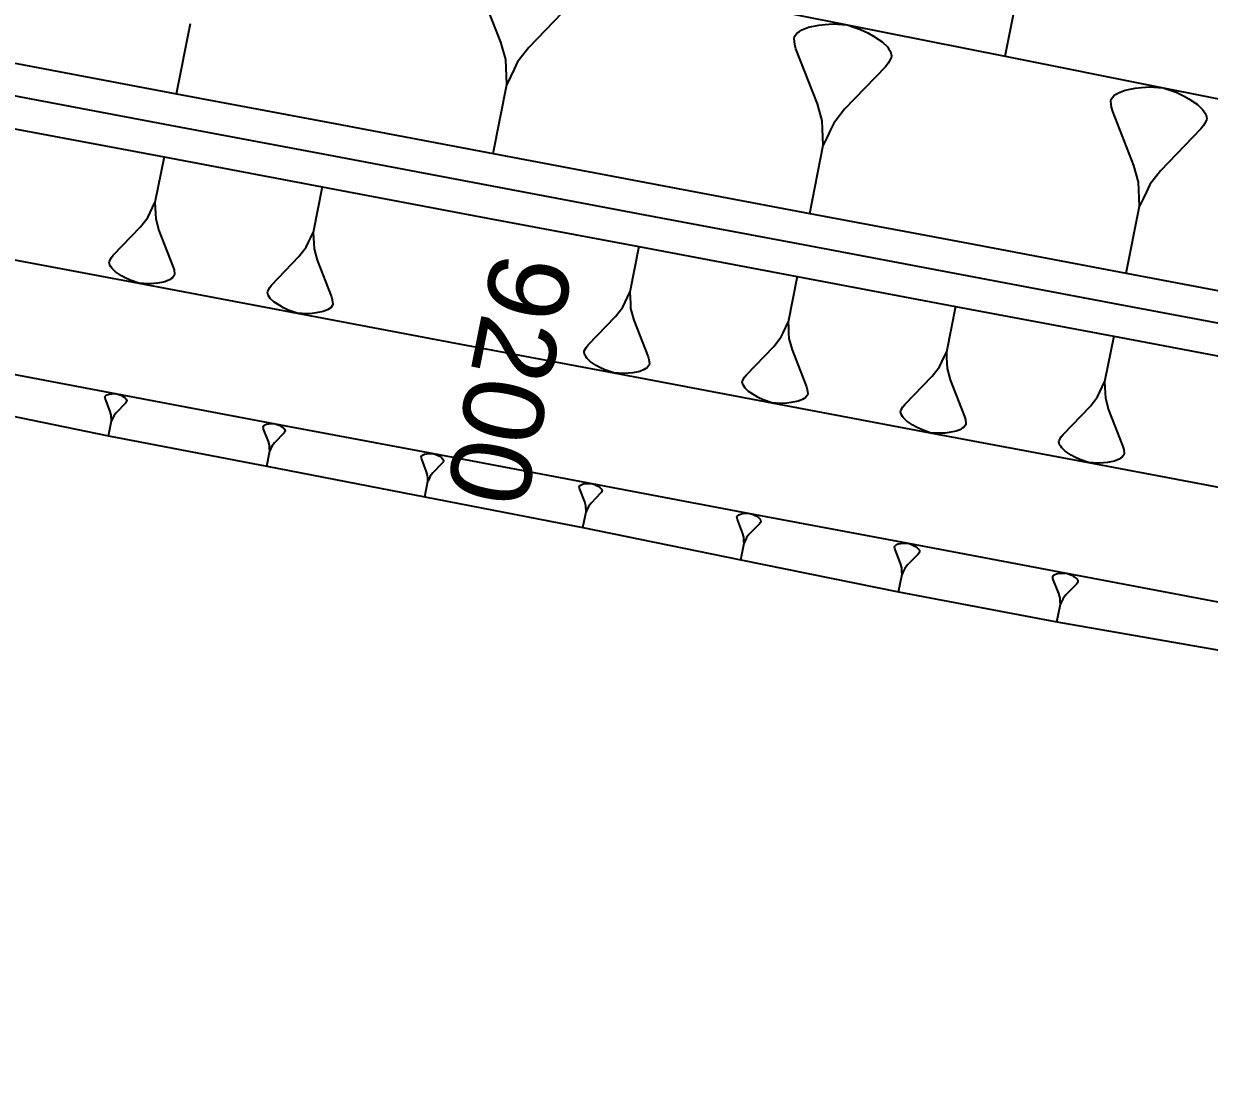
# Model space of a CAD drawing. Extents: x 389565 to 391267, y 804651 to 804848.
# Drawn here: x 389802.15 to 389838.95, y 804727.14 to 804759.76 of the extents above; entities that cross this region are included whole.
import ezdxf
from ezdxf.enums import TextEntityAlignment as Align

# ---------------------------------------------------------------- set-up
doc = ezdxf.new("R2010")
doc.units = 0
doc.layers.get('0').update_dxf_attribs({"linetype": 'CONTINUOUS'})
doc.styles.add('ARIAL', font='ARIAL.FON')

msp = doc.modelspace()

# ---------------------------------------------------------------- linework, layer by layer
at = {"color": 7}
for p, q in [((389832.6153, 804758.7455), (389833.3217, 804762.293)), ((389816.9618, 804759.1857), (389816.2854, 804760.9157)), ((389819.1086, 804760.3535), (389817.8211, 804759.0147)), ((389806.8926, 804757.581), (389807.3275, 804759.7647)), ((389826.155, 804759.4682), (389826.2274, 804759.5165)), ((389826.2274, 804759.5165), (389826.2997, 804759.5649)), ((389826.2997, 804759.5649), (389826.5049, 804759.6495)), ((389826.5049, 804759.6495), (389826.8307, 804759.7102)), ((389826.8307, 804759.7102), (389827.0238, 804759.7345)), ((389827.0238, 804759.7345), (389827.2773, 804759.7468)), ((389827.2773, 804759.7468), (389827.7118, 804759.723)), ((389827.7118, 804759.723), (389828.1223, 804759.5785)), ((389828.1223, 804759.5785), (389828.3517, 804759.4701)), ((389817.1096, 804758.6459), (389816.9618, 804759.1857)), ((389826.0586, 804759.2991), (389826.0706, 804759.3595)), ((389826.0829, 804759.106), (389826.0586, 804759.2991)), ((389826.0706, 804759.3595), (389826.155, 804759.4682)), ((389828.3517, 804759.4701), (389828.5208, 804759.3736)), ((389828.5208, 804759.3736), (389828.7985, 804759.1928)), ((389828.7985, 804759.1928), (389828.9556, 804759.036)), ((389817.8211, 804759.0147), (389817.4778, 804758.5725)), ((389826.1192, 804758.9733), (389826.0829, 804759.106)), ((389826.7845, 804757.272), (389826.1192, 804758.9733)), ((389828.9556, 804759.036), (389829.0039, 804758.9637)), ((389829.0039, 804758.9637), (389829.0522, 804758.8913)), ((389829.0522, 804758.8913), (389829.0886, 804758.7585)), ((389829.0886, 804758.7585), (389829.0766, 804758.6982)), ((389817.1221, 804758.3881), (389817.1096, 804758.6459)), ((389817.1345, 804758.1304), (389817.1221, 804758.3881)), ((389817.4778, 804758.5725), (389817.3676, 804758.3393)), ((389828.8957, 804758.4204), (389827.6295, 804757.1037)), ((389828.9801, 804758.5291), (389828.8957, 804758.4204)), ((389829.0766, 804758.6982), (389828.9801, 804758.5291)), ((389817.147, 804757.8727), (389817.1345, 804758.1304)), ((389817.2573, 804758.106), (389817.147, 804757.8727)), ((389817.3676, 804758.3393), (389817.2573, 804758.106)), ((389816.7193, 804755.7245), (389817.147, 804757.8727)), ((389836.1306, 804757.6125), (389836.3322, 804757.6958)), ((389836.3322, 804757.6958), (389836.6526, 804757.7554)), ((389836.6526, 804757.7554), (389836.8424, 804757.7793)), ((389836.8424, 804757.7793), (389837.0916, 804757.7914)), ((389837.0916, 804757.7914), (389837.5188, 804757.768)), ((389837.5188, 804757.768), (389837.9224, 804757.6259)), ((389826.9298, 804756.7411), (389826.7845, 804757.272)), ((389835.8934, 804757.3513), (389835.9053, 804757.4106)), ((389835.9173, 804757.1614), (389835.8934, 804757.3513)), ((389835.9053, 804757.4106), (389835.9882, 804757.5175)), ((389835.9882, 804757.5175), (389836.0594, 804757.565)), ((389836.0594, 804757.565), (389836.1306, 804757.6125)), ((389837.9224, 804757.6259), (389838.148, 804757.5193)), ((389838.148, 804757.5193), (389838.3142, 804757.4245)), ((389838.3142, 804757.4245), (389838.5873, 804757.2468)), ((389827.6295, 804757.1037), (389827.2919, 804756.6689)), ((389835.953, 804757.0309), (389835.9173, 804757.1614)), ((389836.6071, 804755.3583), (389835.953, 804757.0309)), ((389838.5873, 804757.2468), (389838.7417, 804757.0926)), ((389838.7417, 804757.0926), (389838.7892, 804757.0215)), ((389838.7892, 804757.0215), (389838.8367, 804756.9503)), ((389838.8367, 804756.9503), (389838.8724, 804756.8198)), ((389826.942, 804756.4876), (389826.9298, 804756.7411)), ((389827.2919, 804756.6689), (389827.1835, 804756.4395)), ((389838.7658, 804756.5942), (389838.6828, 804756.4874)), ((389838.8606, 804756.7604), (389838.7658, 804756.5942)), ((389838.8724, 804756.8198), (389838.8606, 804756.7604)), ((389826.9543, 804756.2341), (389826.942, 804756.4876)), ((389826.9666, 804755.9807), (389826.9543, 804756.2341)), ((389827.0751, 804756.2101), (389826.9666, 804755.9807)), ((389827.1835, 804756.4395), (389827.0751, 804756.2101)), ((389838.6828, 804756.4874), (389837.4379, 804755.1928)), ((389826.546, 804753.8681), (389826.9666, 804755.9807)), ((389806.5021, 804755.6195), (389806.2202, 804754.204)), ((389836.75, 804754.8363), (389836.6071, 804755.3583)), ((389837.4379, 804755.1928), (389837.106, 804754.7654)), ((389836.762, 804754.5871), (389836.75, 804754.8363)), ((389837.106, 804754.7654), (389836.9994, 804754.5398)), ((389811.4154, 804754.6913), (389811.1335, 804753.2758)), ((389836.7741, 804754.3379), (389836.762, 804754.5871)), ((389836.7862, 804754.0887), (389836.7741, 804754.3379)), ((389836.9994, 804754.5398), (389836.8928, 804754.3142)), ((389806.0749, 804753.8966), (389806.1475, 804754.0503)), ((389806.1475, 804754.0503), (389806.2202, 804754.204)), ((389806.2202, 804754.204), (389806.2284, 804754.0342)), ((389806.2284, 804754.0342), (389806.2367, 804753.8644)), ((389836.3726, 804752.0117), (389836.7862, 804754.0887)), ((389836.8928, 804754.3142), (389836.7862, 804754.0887)), ((389805.776, 804753.4516), (389806.0022, 804753.7429)), ((389806.0022, 804753.7429), (389806.0749, 804753.8966)), ((389806.2367, 804753.8644), (389806.2449, 804753.6946)), ((389806.2449, 804753.6946), (389806.3422, 804753.3388)), ((389804.9277, 804752.5694), (389805.776, 804753.4516)), ((389806.3422, 804753.3388), (389806.788, 804752.1989)), ((389811.0609, 804753.1221), (389811.1335, 804753.2758)), ((389811.1335, 804753.2758), (389811.1418, 804753.106)), ((389810.9156, 804752.8147), (389810.9882, 804752.9684)), ((389810.9882, 804752.9684), (389811.0609, 804753.1221)), ((389811.1418, 804753.106), (389811.15, 804752.9362)), ((389811.15, 804752.9362), (389811.1582, 804752.7663)), ((389804.8065, 804752.3833), (389804.8711, 804752.4965)), ((389804.8711, 804752.4965), (389804.9277, 804752.5694)), ((389809.841, 804751.6411), (389810.6894, 804752.5233)), ((389810.6894, 804752.5233), (389810.9156, 804752.8147)), ((389811.1582, 804752.7663), (389811.2556, 804752.4106)), ((389821.242, 804752.8348), (389820.9602, 804751.4194)), ((389804.7985, 804752.3428), (389804.8065, 804752.3833)), ((389804.8228, 804752.2539), (389804.7985, 804752.3428)), ((389804.8552, 804752.2054), (389804.8228, 804752.2539)), ((389804.8876, 804752.1569), (389804.8552, 804752.2054)), ((389804.9928, 804752.0518), (389804.8876, 804752.1569)), ((389806.788, 804752.1989), (389806.8123, 804752.11)), ((389811.2556, 804752.4106), (389811.7013, 804751.2707)), ((389805.1789, 804751.9307), (389804.9928, 804752.0518)), ((389805.2922, 804751.8661), (389805.1789, 804751.9307)), ((389805.4459, 804751.7934), (389805.2922, 804751.8661)), ((389805.7209, 804751.6966), (389805.4459, 804751.7934)), ((389806.667, 804751.8026), (389806.5296, 804751.7458)), ((389806.7155, 804751.8349), (389806.667, 804751.8026)), ((389806.764, 804751.8673), (389806.7155, 804751.8349)), ((389806.8206, 804751.9402), (389806.764, 804751.8673)), ((389806.8123, 804752.11), (389806.8286, 804751.9806)), ((389806.8286, 804751.9806), (389806.8206, 804751.9402)), ((389826.1554, 804751.9066), (389825.8735, 804750.4911)), ((389806.0121, 804751.6807), (389805.7209, 804751.6966)), ((389806.1819, 804751.6889), (389806.0121, 804751.6807)), ((389806.3113, 804751.7052), (389806.1819, 804751.6889)), ((389806.5296, 804751.7458), (389806.3113, 804751.7052)), ((389809.7118, 804751.4146), (389809.7198, 804751.455)), ((389809.7361, 804751.3256), (389809.7118, 804751.4146)), ((389809.7198, 804751.455), (389809.7844, 804751.5683)), ((389809.7844, 804751.5683), (389809.841, 804751.6411)), ((389820.8875, 804751.2656), (389820.9602, 804751.4194)), ((389820.9602, 804751.4194), (389820.9684, 804751.2495)), ((389809.7685, 804751.2772), (389809.7361, 804751.3256)), ((389809.8009, 804751.2287), (389809.7685, 804751.2772)), ((389809.9061, 804751.1236), (389809.8009, 804751.2287)), ((389810.0922, 804751.0025), (389809.9061, 804751.1236)), ((389811.7013, 804751.2707), (389811.7257, 804751.1818)), ((389811.7257, 804751.1818), (389811.7419, 804751.0524)), ((389811.7419, 804751.0524), (389811.7339, 804751.0119)), ((389820.7422, 804750.9582), (389820.8149, 804751.1119)), ((389820.8149, 804751.1119), (389820.8875, 804751.2656)), ((389820.9684, 804751.2495), (389820.9767, 804751.0797)), ((389820.9767, 804751.0797), (389820.9849, 804750.9099)), ((389810.2055, 804750.9379), (389810.0922, 804751.0025)), ((389810.3592, 804750.8652), (389810.2055, 804750.9379)), ((389810.6342, 804750.7684), (389810.3592, 804750.8652)), ((389810.9254, 804750.7525), (389810.6342, 804750.7684)), ((389811.0952, 804750.7607), (389810.9254, 804750.7525)), ((389811.2246, 804750.777), (389811.0952, 804750.7607)), ((389811.4429, 804750.8176), (389811.2246, 804750.777)), ((389811.5803, 804750.8743), (389811.4429, 804750.8176)), ((389811.6288, 804750.9067), (389811.5803, 804750.8743)), ((389811.6773, 804750.9391), (389811.6288, 804750.9067)), ((389811.7339, 804751.0119), (389811.6773, 804750.9391)), ((389819.6676, 804749.7847), (389820.516, 804750.6669)), ((389820.516, 804750.6669), (389820.7422, 804750.9582)), ((389820.9849, 804750.9099), (389821.0822, 804750.5541)), ((389831.0687, 804750.9784), (389830.7869, 804749.5629)), ((389821.0822, 804750.5541), (389821.528, 804749.4142)), ((389825.7282, 804750.1837), (389825.8009, 804750.3374)), ((389825.8009, 804750.3374), (389825.8735, 804750.4911)), ((389825.8735, 804750.4911), (389825.8818, 804750.3213)), ((389825.8818, 804750.3213), (389825.89, 804750.1515)), ((389825.4294, 804749.7387), (389825.6556, 804750.03)), ((389825.6556, 804750.03), (389825.7282, 804750.1837)), ((389825.89, 804750.1515), (389825.8982, 804749.9817)), ((389825.8982, 804749.9817), (389825.9956, 804749.6259)), ((389835.982, 804750.0502), (389835.7002, 804748.6347)), ((389819.5384, 804749.5581), (389819.5465, 804749.5986)), ((389819.5628, 804749.4692), (389819.5384, 804749.5581)), ((389819.5465, 804749.5986), (389819.6111, 804749.7118)), ((389819.6111, 804749.7118), (389819.6676, 804749.7847)), ((389824.581, 804748.8564), (389825.4294, 804749.7387)), ((389825.9956, 804749.6259), (389826.4413, 804748.486)), ((389830.7142, 804749.4092), (389830.7869, 804749.5629)), ((389830.7869, 804749.5629), (389830.7951, 804749.3931)), ((389819.5952, 804749.4207), (389819.5628, 804749.4692)), ((389819.6276, 804749.3722), (389819.5952, 804749.4207)), ((389819.7328, 804749.2672), (389819.6276, 804749.3722)), ((389819.9189, 804749.146), (389819.7328, 804749.2672)), ((389821.528, 804749.4142), (389821.5523, 804749.3253)), ((389821.5523, 804749.3253), (389821.5686, 804749.1959)), ((389821.5686, 804749.1959), (389821.5605, 804749.1555)), ((389830.5689, 804749.1018), (389830.6415, 804749.2555)), ((389830.6415, 804749.2555), (389830.7142, 804749.4092)), ((389830.7951, 804749.3931), (389830.8033, 804749.2233)), ((389830.8033, 804749.2233), (389830.8115, 804749.0534)), ((389820.0322, 804749.0814), (389819.9189, 804749.146)), ((389820.1859, 804749.0088), (389820.0322, 804749.0814)), ((389820.4609, 804748.9119), (389820.1859, 804749.0088)), ((389820.7521, 804748.896), (389820.4609, 804748.9119)), ((389820.9219, 804748.9042), (389820.7521, 804748.896)), ((389821.0513, 804748.9205), (389820.9219, 804748.9042)), ((389821.2696, 804748.9611), (389821.0513, 804748.9205)), ((389821.407, 804749.0179), (389821.2696, 804748.9611)), ((389821.4555, 804749.0503), (389821.407, 804749.0179)), ((389821.504, 804749.0826), (389821.4555, 804749.0503)), ((389821.5605, 804749.1555), (389821.504, 804749.0826)), ((389824.5244, 804748.7836), (389824.581, 804748.8564)), ((389829.4943, 804747.9282), (389830.3427, 804748.8104)), ((389830.3427, 804748.8104), (389830.5689, 804749.1018)), ((389830.8115, 804749.0534), (389830.9089, 804748.6977)), ((389824.4518, 804748.6299), (389824.4598, 804748.6703)), ((389824.4761, 804748.541), (389824.4518, 804748.6299)), ((389824.4598, 804748.6703), (389824.5244, 804748.7836)), ((389824.5085, 804748.4925), (389824.4761, 804748.541)), ((389824.5409, 804748.444), (389824.5085, 804748.4925)), ((389824.6461, 804748.3389), (389824.5409, 804748.444)), ((389826.4413, 804748.486), (389826.4656, 804748.3971)), ((389830.9089, 804748.6977), (389831.3546, 804747.5578)), ((389835.5549, 804748.3273), (389835.6275, 804748.481)), ((389835.6275, 804748.481), (389835.7002, 804748.6347)), ((389835.7002, 804748.6347), (389835.7084, 804748.4649)), ((389835.7084, 804748.4649), (389835.7166, 804748.295)), ((389804.6684, 804748.1694), (389804.671, 804748.1829)), ((389804.6738, 804748.1263), (389804.6684, 804748.1694)), ((389804.671, 804748.1829), (389804.6899, 804748.2071)), ((389804.6819, 804748.0967), (389804.6738, 804748.1263)), ((389804.8304, 804747.7169), (389804.6819, 804748.0967)), ((389804.6899, 804748.2071), (389804.706, 804748.2179)), ((389804.706, 804748.2179), (389804.7222, 804748.2287)), ((389804.7222, 804748.2287), (389804.768, 804748.2476)), ((389804.768, 804748.2476), (389804.8407, 804748.2612)), ((389804.8407, 804748.2612), (389804.8838, 804748.2666)), ((389804.8838, 804748.2666), (389804.9404, 804748.2693)), ((389804.9404, 804748.2693), (389805.0374, 804748.264)), ((389805.0374, 804748.264), (389805.129, 804748.2318)), ((389805.129, 804748.2318), (389805.1803, 804748.2076)), ((389805.1803, 804748.2076), (389805.218, 804748.186)), ((389805.218, 804748.186), (389805.28, 804748.1457)), ((389805.28, 804748.1457), (389805.3151, 804748.1107)), ((389805.3151, 804748.1107), (389805.3258, 804748.0945)), ((389805.3258, 804748.0945), (389805.3366, 804748.0784)), ((389805.3366, 804748.0784), (389805.3447, 804748.0487)), ((389824.8322, 804748.2178), (389824.6461, 804748.3389)), ((389824.9455, 804748.1532), (389824.8322, 804748.2178)), ((389825.0992, 804748.0805), (389824.9455, 804748.1532)), ((389825.3742, 804747.9837), (389825.0992, 804748.0805)), ((389826.3203, 804748.0896), (389826.1829, 804748.0329)), ((389826.3688, 804748.122), (389826.3203, 804748.0896)), ((389826.4173, 804748.1544), (389826.3688, 804748.122)), ((389826.4739, 804748.2273), (389826.4173, 804748.1544)), ((389826.4656, 804748.3971), (389826.4819, 804748.2677)), ((389826.4819, 804748.2677), (389826.4739, 804748.2273)), ((389835.256, 804747.8822), (389835.4822, 804748.1735)), ((389835.4822, 804748.1735), (389835.5549, 804748.3273)), ((389835.7166, 804748.295), (389835.7249, 804748.1252)), ((389835.7249, 804748.1252), (389835.8222, 804747.7695)), ((389804.8628, 804747.5984), (389804.8304, 804747.7169)), ((389805.3017, 804747.9732), (389805.019, 804747.6793)), ((389805.3205, 804747.9975), (389805.3017, 804747.9732)), ((389805.3421, 804748.0353), (389805.3205, 804747.9975)), ((389805.3447, 804748.0487), (389805.3421, 804748.0353)), ((389825.6654, 804747.9678), (389825.3742, 804747.9837)), ((389825.8352, 804747.976), (389825.6654, 804747.9678)), ((389825.9646, 804747.9923), (389825.8352, 804747.976)), ((389826.1829, 804748.0329), (389825.9646, 804747.9923)), ((389829.3651, 804747.7017), (389829.3731, 804747.7421)), ((389829.3894, 804747.6127), (389829.3651, 804747.7017)), ((389829.3731, 804747.7421), (389829.4377, 804747.8554)), ((389829.4377, 804747.8554), (389829.4943, 804747.9282)), ((389834.4076, 804747), (389835.256, 804747.8822)), ((389835.8222, 804747.7695), (389836.268, 804746.6296)), ((389804.7772, 804746.957), (389804.8711, 804747.4286)), ((389804.8656, 804747.5418), (389804.8628, 804747.5984)), ((389804.8683, 804747.4852), (389804.8656, 804747.5418)), ((389804.8711, 804747.4286), (389804.8683, 804747.4852)), ((389804.8953, 804747.4798), (389804.8711, 804747.4286)), ((389804.9195, 804747.5311), (389804.8953, 804747.4798)), ((389804.9437, 804747.5823), (389804.9195, 804747.5311)), ((389805.019, 804747.6793), (389804.9437, 804747.5823)), ((389809.6797, 804747.3193), (389809.7529, 804747.3329)), ((389809.7529, 804747.3329), (389809.7963, 804747.3384)), ((389809.7963, 804747.3384), (389809.8532, 804747.3411)), ((389809.8532, 804747.3411), (389809.9507, 804747.3358)), ((389809.9507, 804747.3358), (389810.0429, 804747.3033)), ((389829.4218, 804747.5642), (389829.3894, 804747.6127)), ((389829.4542, 804747.5157), (389829.4218, 804747.5642)), ((389829.5594, 804747.4107), (389829.4542, 804747.5157)), ((389829.7455, 804747.2896), (389829.5594, 804747.4107)), ((389831.3546, 804747.5578), (389831.379, 804747.4688)), ((389831.379, 804747.4688), (389831.3953, 804747.3395)), ((389831.3953, 804747.3395), (389831.3872, 804747.299)), ((389809.5795, 804747.2406), (389809.5822, 804747.2542)), ((389809.585, 804747.1973), (389809.5795, 804747.2406)), ((389809.5822, 804747.2542), (389809.6012, 804747.2786)), ((389809.5932, 804747.1675), (389809.585, 804747.1973)), ((389809.7425, 804746.7855), (389809.5932, 804747.1675)), ((389809.6012, 804747.2786), (389809.6174, 804747.2894)), ((389809.6174, 804747.2894), (389809.6337, 804747.3003)), ((389809.6337, 804747.3003), (389809.6797, 804747.3193)), ((389810.2166, 804747.0433), (389809.9323, 804746.7477)), ((389810.0429, 804747.3033), (389810.0944, 804747.279)), ((389810.0944, 804747.279), (389810.1324, 804747.2573)), ((389810.1324, 804747.2573), (389810.1947, 804747.2167)), ((389810.1947, 804747.2167), (389810.23, 804747.1815)), ((389810.2355, 804747.0677), (389810.2166, 804747.0433)), ((389810.23, 804747.1815), (389810.2409, 804747.1653)), ((389810.2572, 804747.1057), (389810.2355, 804747.0677)), ((389810.2409, 804747.1653), (389810.2517, 804747.149)), ((389810.2517, 804747.149), (389810.2599, 804747.1192)), ((389810.2599, 804747.1192), (389810.2572, 804747.1057)), ((389829.8588, 804747.225), (389829.7455, 804747.2896)), ((389830.0125, 804747.1523), (389829.8588, 804747.225)), ((389830.2876, 804747.0555), (389830.0125, 804747.1523)), ((389830.5787, 804747.0396), (389830.2876, 804747.0555)), ((389830.7485, 804747.0478), (389830.5787, 804747.0396)), ((389830.8779, 804747.0641), (389830.7485, 804747.0478)), ((389831.0962, 804747.1047), (389830.8779, 804747.0641)), ((389831.2337, 804747.1614), (389831.0962, 804747.1047)), ((389831.2822, 804747.1938), (389831.2337, 804747.1614)), ((389831.3307, 804747.2262), (389831.2822, 804747.1938)), ((389831.3872, 804747.299), (389831.3307, 804747.2262)), ((389834.3511, 804746.9272), (389834.4076, 804747)), ((389809.7751, 804746.6662), (389809.7425, 804746.7855)), ((389809.7779, 804746.6093), (389809.7751, 804746.6662)), ((389809.7807, 804746.5524), (389809.7779, 804746.6093)), ((389809.8321, 804746.5985), (389809.8078, 804746.547)), ((389809.8565, 804746.6501), (389809.8321, 804746.5985)), ((389809.9323, 804746.7477), (389809.8565, 804746.6501)), ((389834.2784, 804746.7734), (389834.2865, 804746.8139)), ((389834.3028, 804746.6845), (389834.2784, 804746.7734)), ((389834.2865, 804746.8139), (389834.3511, 804746.9272)), ((389834.3351, 804746.636), (389834.3028, 804746.6845)), ((389834.3675, 804746.5875), (389834.3351, 804746.636)), ((389836.268, 804746.6296), (389836.2923, 804746.5406)), ((389809.689, 804746.0212), (389809.7834, 804746.4955)), ((389809.7834, 804746.4955), (389809.7807, 804746.5524)), ((389809.8078, 804746.547), (389809.7834, 804746.4955)), ((389814.4861, 804746.3106), (389814.4888, 804746.3244)), ((389814.4916, 804746.2665), (389814.4861, 804746.3106)), ((389814.4888, 804746.3244), (389814.5081, 804746.3493)), ((389814.4999, 804746.2361), (389814.4916, 804746.2665)), ((389814.652, 804745.8472), (389814.4999, 804746.2361)), ((389814.5081, 804746.3493), (389814.5247, 804746.3604)), ((389814.5247, 804746.3604), (389814.5412, 804746.3714)), ((389814.5412, 804746.3714), (389814.5881, 804746.3908)), ((389814.5881, 804746.3908), (389814.6626, 804746.4046)), ((389814.6626, 804746.4046), (389814.7068, 804746.4102)), ((389814.7068, 804746.4102), (389814.7647, 804746.413)), ((389814.7647, 804746.413), (389814.8641, 804746.4076)), ((389814.8641, 804746.4076), (389814.9579, 804746.3745)), ((389814.9579, 804746.3745), (389815.0104, 804746.3497)), ((389815.0104, 804746.3497), (389815.049, 804746.3277)), ((389815.049, 804746.3277), (389815.1125, 804746.2863)), ((389815.1125, 804746.2863), (389815.1485, 804746.2505)), ((389815.1485, 804746.2505), (389815.1595, 804746.2339)), ((389815.1595, 804746.2339), (389815.1706, 804746.2174)), ((389834.4728, 804746.4825), (389834.3675, 804746.5875)), ((389834.6589, 804746.3613), (389834.4728, 804746.4825)), ((389834.7721, 804746.2967), (389834.6589, 804746.3613)), ((389834.9259, 804746.2241), (389834.7721, 804746.2967)), ((389836.147, 804746.2332), (389836.0096, 804746.1765)), ((389836.1955, 804746.2656), (389836.147, 804746.2332)), ((389836.244, 804746.298), (389836.1955, 804746.2656)), ((389836.3005, 804746.3708), (389836.244, 804746.298)), ((389836.2923, 804746.5406), (389836.3086, 804746.4112)), ((389836.3086, 804746.4112), (389836.3005, 804746.3708)), ((389815.1348, 804746.1097), (389814.8453, 804745.8087)), ((389815.1541, 804746.1346), (389815.1348, 804746.1097)), ((389815.1761, 804746.1732), (389815.1541, 804746.1346)), ((389815.1706, 804746.2174), (389815.1789, 804746.187)), ((389815.1789, 804746.187), (389815.1761, 804746.1732)), ((389835.2009, 804746.1273), (389834.9259, 804746.2241)), ((389835.492, 804746.1113), (389835.2009, 804746.1273)), ((389835.6619, 804746.1196), (389835.492, 804746.1113)), ((389835.7913, 804746.1358), (389835.6619, 804746.1196)), ((389836.0096, 804746.1765), (389835.7913, 804746.1358)), ((389814.5975, 804745.0689), (389814.6937, 804745.5519)), ((389814.6853, 804745.7258), (389814.652, 804745.8472)), ((389814.6881, 804745.6678), (389814.6853, 804745.7258)), ((389814.6909, 804745.6099), (389814.6881, 804745.6678)), ((389814.6937, 804745.5519), (389814.6909, 804745.6099)), ((389814.7185, 804745.6044), (389814.6937, 804745.5519)), ((389814.7433, 804745.6568), (389814.7185, 804745.6044)), ((389814.7681, 804745.7093), (389814.7433, 804745.6568)), ((389814.8453, 804745.8087), (389814.7681, 804745.7093)), ((389819.3911, 804745.3803), (389819.3939, 804745.3944)), ((389819.3968, 804745.3352), (389819.3911, 804745.3803)), ((389819.3939, 804745.3944), (389819.4136, 804745.4198)), ((389819.4053, 804745.3042), (389819.3968, 804745.3352)), ((389819.5607, 804744.9066), (389819.4053, 804745.3042)), ((389819.4136, 804745.4198), (389819.4305, 804745.4311)), ((389819.4305, 804745.4311), (389819.4474, 804745.4424)), ((389819.4474, 804745.4424), (389819.4954, 804745.4622)), ((389819.4954, 804745.4622), (389819.5715, 804745.4763)), ((389819.5715, 804745.4763), (389819.6166, 804745.482)), ((389819.6166, 804745.482), (389819.6759, 804745.4849)), ((389819.6759, 804745.4849), (389819.7774, 804745.4793)), ((389820.0541, 804745.175), (389819.7582, 804744.8673)), ((389819.7774, 804745.4793), (389819.8733, 804745.4456)), ((389819.8733, 804745.4456), (389819.9269, 804745.4202)), ((389819.9269, 804745.4202), (389819.9664, 804745.3977)), ((389819.9664, 804745.3977), (389820.0313, 804745.3554)), ((389820.0313, 804745.3554), (389820.068, 804745.3188)), ((389820.0738, 804745.2004), (389820.0541, 804745.175)), ((389820.068, 804745.3188), (389820.0793, 804745.3019)), ((389820.0963, 804745.2399), (389820.0738, 804745.2004)), ((389820.0793, 804745.3019), (389820.0906, 804745.285)), ((389820.0906, 804745.285), (389820.0991, 804745.254)), ((389820.0991, 804745.254), (389820.0963, 804745.2399)), ((389819.5947, 804744.7825), (389819.5607, 804744.9066)), ((389819.5975, 804744.7233), (389819.5947, 804744.7825)), ((389819.6793, 804744.7657), (389819.6539, 804744.7121)), ((389819.7582, 804744.8673), (389819.6793, 804744.7657)), ((389819.505, 804744.1112), (389819.6033, 804744.6049)), ((389819.6004, 804744.6641), (389819.5975, 804744.7233)), ((389819.6033, 804744.6049), (389819.6004, 804744.6641)), ((389819.6286, 804744.6585), (389819.6033, 804744.6049)), ((389819.6539, 804744.7121), (389819.6286, 804744.6585)), ((389824.2849, 804744.447), (389824.2878, 804744.4619)), ((389824.2908, 804744.3996), (389824.2849, 804744.447)), ((389824.2878, 804744.4619), (389824.3085, 804744.4886)), ((389824.2997, 804744.3671), (389824.2908, 804744.3996)), ((389824.3085, 804744.4886), (389824.3263, 804744.5004)), ((389824.3263, 804744.5004), (389824.3441, 804744.5123)), ((389824.3441, 804744.5123), (389824.3944, 804744.5331)), ((389824.3944, 804744.5331), (389824.4744, 804744.548)), ((389824.4744, 804744.548), (389824.5218, 804744.5539)), ((389824.5218, 804744.5539), (389824.5841, 804744.5569)), ((389824.5841, 804744.5569), (389824.6907, 804744.5511)), ((389824.6907, 804744.5511), (389824.7915, 804744.5156)), ((389824.7915, 804744.5156), (389824.8478, 804744.489)), ((389824.8478, 804744.489), (389824.8893, 804744.4653)), ((389824.8893, 804744.4653), (389824.9575, 804744.4209)), ((389824.9575, 804744.4209), (389824.9961, 804744.3825)), ((389824.4631, 804743.9494), (389824.2997, 804744.3671)), ((389824.9814, 804744.2313), (389824.6705, 804743.9081)), ((389825.0021, 804744.258), (389824.9814, 804744.2313)), ((389824.9961, 804744.3825), (389825.0079, 804744.3647)), ((389825.0258, 804744.2995), (389825.0021, 804744.258)), ((389825.0079, 804744.3647), (389825.0198, 804744.3469)), ((389825.0198, 804744.3469), (389825.0287, 804744.3143)), ((389825.0287, 804744.3143), (389825.0258, 804744.2995)), ((389824.4987, 804743.819), (389824.4631, 804743.9494)), ((389824.5018, 804743.7568), (389824.4987, 804743.819)), ((389824.5048, 804743.6946), (389824.5018, 804743.7568)), ((389824.5078, 804743.6324), (389824.5048, 804743.6946)), ((389824.5344, 804743.6887), (389824.5078, 804743.6324)), ((389824.561, 804743.745), (389824.5344, 804743.6887)), ((389824.5877, 804743.8013), (389824.561, 804743.745)), ((389824.6705, 804743.9081), (389824.5877, 804743.8013)), ((389824.4045, 804743.1137), (389824.5078, 804743.6324)), ((389829.1794, 804743.514), (389829.1825, 804743.5295)), ((389829.1856, 804743.4644), (389829.1794, 804743.514)), ((389829.1825, 804743.5295), (389829.2042, 804743.5574)), ((389829.195, 804743.4303), (389829.1856, 804743.4644)), ((389829.3659, 804742.9933), (389829.195, 804743.4303)), ((389829.2042, 804743.5574), (389829.2228, 804743.5698)), ((389829.2228, 804743.5698), (389829.2414, 804743.5823)), ((389829.2414, 804743.5823), (389829.294, 804743.604)), ((389829.294, 804743.604), (389829.3777, 804743.6196)), ((389829.3777, 804743.6196), (389829.4273, 804743.6258)), ((389829.4273, 804743.6258), (389829.4924, 804743.629)), ((389829.4924, 804743.629), (389829.6041, 804743.6229)), ((389829.9082, 804743.2883), (389829.5829, 804742.9501)), ((389829.6041, 804743.6229), (389829.7095, 804743.5858)), ((389829.7095, 804743.5858), (389829.7684, 804743.5579)), ((389829.7684, 804743.5579), (389829.8119, 804743.5331)), ((389829.8119, 804743.5331), (389829.8832, 804743.4867)), ((389829.8832, 804743.4867), (389829.9235, 804743.4464)), ((389829.9299, 804743.3162), (389829.9082, 804743.2883)), ((389829.9235, 804743.4464), (389829.936, 804743.4278)), ((389829.9546, 804743.3596), (389829.9299, 804743.3162)), ((389829.936, 804743.4278), (389829.9484, 804743.4092)), ((389829.9484, 804743.4092), (389829.9577, 804743.3751)), ((389829.9577, 804743.3751), (389829.9546, 804743.3596)), ((389829.4032, 804742.8569), (389829.3659, 804742.9933)), ((389829.5829, 804742.9501), (389829.4962, 804742.8384)), ((389829.3046, 804742.119), (389829.4126, 804742.6616)), ((389829.4063, 804742.7918), (389829.4032, 804742.8569)), ((389829.4095, 804742.7267), (389829.4063, 804742.7918)), ((389829.4126, 804742.6616), (389829.4095, 804742.7267)), ((389829.4405, 804742.7205), (389829.4126, 804742.6616)), ((389829.4684, 804742.7795), (389829.4405, 804742.7205)), ((389829.4962, 804742.8384), (389829.4684, 804742.7795)), ((389834.0906, 804742.5852), (389834.0937, 804742.6008)), ((389834.0969, 804742.5354), (389834.0906, 804742.5852)), ((389834.0937, 804742.6008), (389834.1155, 804742.6289)), ((389834.1155, 804742.6289), (389834.1342, 804742.6413)), ((389834.1342, 804742.6413), (389834.1528, 804742.6538)), ((389834.1528, 804742.6538), (389834.2058, 804742.6757)), ((389834.2058, 804742.6757), (389834.2899, 804742.6913)), ((389834.2899, 804742.6913), (389834.3398, 804742.6976)), ((389834.3398, 804742.6976), (389834.4052, 804742.7008)), ((389834.4052, 804742.7008), (389834.5174, 804742.6946)), ((389834.5174, 804742.6946), (389834.6234, 804742.6573)), ((389834.6234, 804742.6573), (389834.6826, 804742.6293)), ((389834.6826, 804742.6293), (389834.7262, 804742.6045)), ((389834.7262, 804742.6045), (389834.798, 804742.5578)), ((389834.798, 804742.5578), (389834.8385, 804742.5173)), ((389834.1062, 804742.5011), (389834.0969, 804742.5354)), ((389834.278, 804742.0619), (389834.1062, 804742.5011)), ((389834.823, 804742.3584), (389834.4961, 804742.0184)), ((389834.8448, 804742.3864), (389834.823, 804742.3584)), ((389834.8385, 804742.5173), (389834.851, 804742.4986)), ((389834.8697, 804742.4301), (389834.8448, 804742.3864)), ((389834.851, 804742.4986), (389834.8635, 804742.4799)), ((389834.8635, 804742.4799), (389834.8728, 804742.4457)), ((389834.8728, 804742.4457), (389834.8697, 804742.4301)), ((389834.3155, 804741.9248), (389834.278, 804742.0619)), ((389834.3187, 804741.8594), (389834.3155, 804741.9248)), ((389834.3218, 804741.7939), (389834.3187, 804741.8594)), ((389834.381, 804741.847), (389834.353, 804741.7877)), ((389834.409, 804741.9062), (389834.381, 804741.847)), ((389834.4961, 804742.0184), (389834.409, 804741.9062)), ((389834.2164, 804741.1831), (389834.325, 804741.7285)), ((389834.325, 804741.7285), (389834.3218, 804741.7939)), ((389834.353, 804741.7877), (389834.325, 804741.7285))]:
    msp.add_line(p, q, dxfattribs=at)
at = {"color": 7, "linetype": 'CONTINUOUS'}
for points in [[(389800, 804765.2472), (389803.1942, 804764.6105), (389808.0977, 804763.633), (389813.0012, 804762.6555), (389817.9048, 804761.678), (389822.8083, 804760.7005), (389827.7118, 804759.723), (389832.6153, 804758.7455), (389837.5188, 804757.768), (389842.4223, 804756.7905), (389847.3259, 804755.813), (389852.2294, 804754.8355), (389854.3549, 804754.4118), (389857.1461, 804753.8563), (389862.0737, 804752.8801), (389867.0023, 804751.9093), (389871.9321, 804750.9441), (389876.8629, 804749.9843)], [(389800, 804758.8831), (389801.9793, 804758.5092), (389806.8926, 804757.581), (389811.806, 804756.6528), (389816.7193, 804755.7245), (389821.6326, 804754.7963), (389826.546, 804753.8681), (389831.4593, 804752.9399), (389836.3726, 804752.0117), (389841.2859, 804751.0834), (389846.1993, 804750.1552), (389851.1126, 804749.227), (389853.2424, 804748.8246), (389856.0426, 804748.2964), (389860.9861, 804747.3682), (389865.9306, 804746.4456), (389870.876, 804745.5284), (389875.8224, 804744.6168), (389880.7698, 804743.7107), (389885.7181, 804742.81), (389890.6674, 804741.9149), (389892.7034, 804741.5483), (389895.4562, 804740.1726), (389900, 804739.3364)], [(389900, 804738.3196), (389895.2702, 804739.19), (389892.5168, 804740.5659), (389890.4803, 804740.9326), (389885.53, 804741.8279), (389880.5806, 804742.7287), (389875.6321, 804743.6351), (389870.6846, 804744.5469), (389865.7381, 804745.4643), (389860.7925, 804746.3871), (389855.8479, 804747.3155), (389853.0471, 804747.8439), (389850.9173, 804748.2462), (389846.004, 804749.1745), (389841.0907, 804750.1027), (389836.1773, 804751.0309), (389831.264, 804751.9591), (389826.3507, 804752.8874), (389821.4373, 804753.8156), (389816.524, 804754.7438), (389811.6107, 804755.672), (389806.6973, 804756.6002), (389801.784, 804757.5285), (389800, 804757.8655)], [(389800, 804752.7774), (389800.8076, 804752.6249), (389805.7209, 804751.6966), (389810.6342, 804750.7684), (389815.5476, 804749.8402), (389820.4609, 804748.9119), (389825.3742, 804747.9837), (389830.2876, 804747.0555), (389835.2009, 804746.1273), (389840.1142, 804745.199), (389845.0276, 804744.2708), (389849.9409, 804743.3426), (389852.0707, 804742.9402), (389854.8746, 804742.4112), (389859.8246, 804741.4818), (389864.7756, 804740.5578), (389869.7276, 804739.6394), (389874.6806, 804738.7265), (389879.6345, 804737.8191)], [(389800, 804749.2157), (389800.1241, 804749.1922), (389805.0374, 804748.264), (389809.9507, 804747.3358), (389814.8641, 804746.4076), (389819.7774, 804745.4793), (389824.6907, 804744.5511), (389829.6041, 804743.6229), (389834.5174, 804742.6946), (389839.4307, 804741.7664), (389844.344, 804740.8382), (389849.2574, 804739.91), (389851.3872, 804739.5076), (389854.1932, 804738.9782), (389859.1471, 804738.048), (389864.0509, 804736.8631), (389868.9562, 804735.6836), (389873.8631, 804734.5095), (389878.7715, 804733.3408)], [(389800, 804747.9466), (389804.7772, 804746.957), (389809.689, 804746.0212), (389814.5975, 804745.0689), (389819.505, 804744.1112), (389824.4045, 804743.1137), (389829.3046, 804742.119), (389834.2164, 804741.1831), (389839.1444, 804740.3284), (389844.0496, 804739.3596), (389848.9559, 804738.3961), (389851.0797, 804737.9637), (389853.8785, 804737.3922), (389858.8194, 804736.387), (389863.6948, 804735.048), (389868.5608, 804733.656), (389873.393, 804732.0847), (389878.2046, 804730.3989), (389883.1196, 804729.2441), (389888.1208, 804728.5399), (389890.1781, 804728.2519), (389893.1367, 804727.9159), (389898.1849, 804727.4678), (389900, 804727.137)]]:
    msp.add_lwpolyline(points, dxfattribs=at)
at = {"color": 1, "linetype": 'CONTINUOUS'}
msp.add_lwpolyline([(389800, 804756.8479), (389801.5887, 804756.5477), (389806.5021, 804755.6195), (389811.4154, 804754.6913), (389816.3287, 804753.7631), (389821.242, 804752.8348), (389826.1554, 804751.9066), (389831.0687, 804750.9784), (389835.982, 804750.0502), (389840.8954, 804749.1219), (389845.8087, 804748.1937), (389850.722, 804747.2655), (389852.8518, 804746.8631), (389855.6533, 804746.3346), (389860.5989, 804745.406), (389865.5456, 804744.483), (389870.4932, 804743.5654), (389875.4418, 804742.6533), (389880.3914, 804741.7468), (389885.3418, 804740.8457), (389890.2933, 804739.9502), (389892.3302, 804739.5835), (389895.0843, 804738.2075), (389900, 804737.3028)], dxfattribs=at)

# ---------------------------------------------------------------- texts
at = {"color": 2, "style": 'ARIAL'}
msp.add_text('9200', height=2.5, rotation=258.738, dxfattribs=at).set_placement((389819.2162, 804752.2622), align=Align.TOP_LEFT)

doc.saveas('drawing.dxf')
